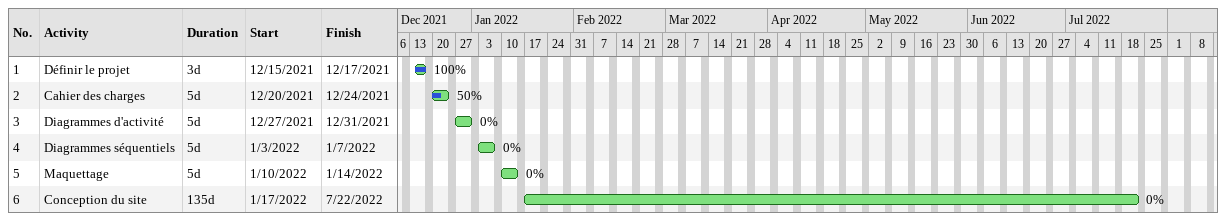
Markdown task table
| ID | Task | Duration | Start | Finish | % complete |
|---|---|---|---|---|---|
| 1 | Définir le projet | 3d | 2021-12-15 | 2021-12-17 | 100 |
| 2 | Cahier des charges | 5d | 2021-12-20 | 2021-12-24 | 50 |
| 3 | Diagrammes d'activité | 5d | 2021-12-27 | 2021-12-31 | 0 |
| 4 | Diagrammes séquentiels | 5d | 2022-01-03 | 2022-01-07 | 0 |
| 5 | Maquettage | 5d | 2022-01-10 | 2022-01-14 | 0 |
| 6 | Conception du site | 135d | 2022-01-17 | 2022-07-22 | 0 |
